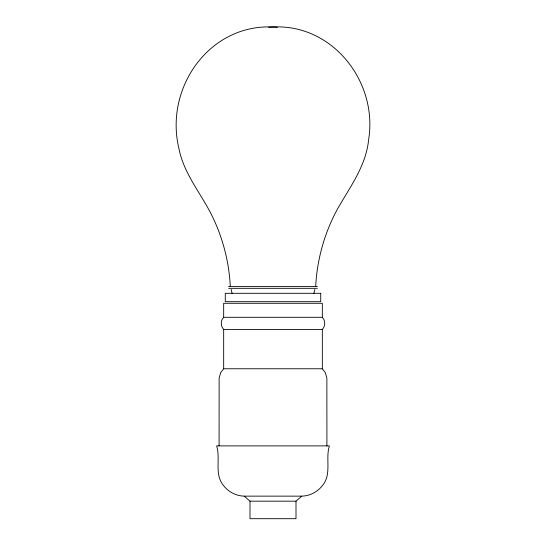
<?xml version="1.0" encoding="UTF-8"?>
<svg xmlns="http://www.w3.org/2000/svg" width="546" height="546" viewBox="0 0 546 546"><rect width="100%" height="100%" fill="white"/><g stroke="black" fill="none" stroke-linecap="round" stroke-linejoin="round"><path stroke-width="0.82" d="M315.697 286.582C317.008 259.616 324.467 232.992 337.346 209.261C349.931 187.066 366.161 165.766 368.646 139.496C378.173 80.364 330.35 21.048 268.612 27.32M313.861 293.502L314.824 289.414M326.911 445.891L326.877 378.125L325.293 372.57L322.331 368.768L322.331 329.422C325.532 326.194 325.532 320.522 322.331 317.294L322.331 303.289L223.669 303.289L223.669 317.294C220.468 320.522 220.468 326.194 223.669 329.422L223.669 368.768L220.707 372.57L219.123 378.125L219.089 445.891M244.239 496.137L250 501.16L296 501.16L301.761 496.137C309.773 495.986 317.513 491.946 322.406 485.619C332.023 474.358 325.218 458.558 329.402 445.891L216.598 445.891C220.782 458.558 213.977 474.358 223.594 485.619C228.487 491.946 236.227 495.986 244.239 496.137L301.761 496.137M228.61 286.582L317.39 286.582M228.61 288.322L317.39 288.322M223.669 317.294L322.331 317.294M223.669 329.422L322.331 329.422M223.669 368.768L322.331 368.768M277.388 27.32C211.377 20.987 164.012 86.616 178.897 148.376C183.681 173.594 201.003 193.304 212.032 215.8C222.85 237.831 229.102 262.066 230.303 286.582M231.176 289.414L232.139 293.502M296 501.16L296 518.7L250 518.7L250 501.16M320.727 293.304L225.273 293.304L225.273 301.685L320.727 301.685L320.727 293.304"/></g></svg>
